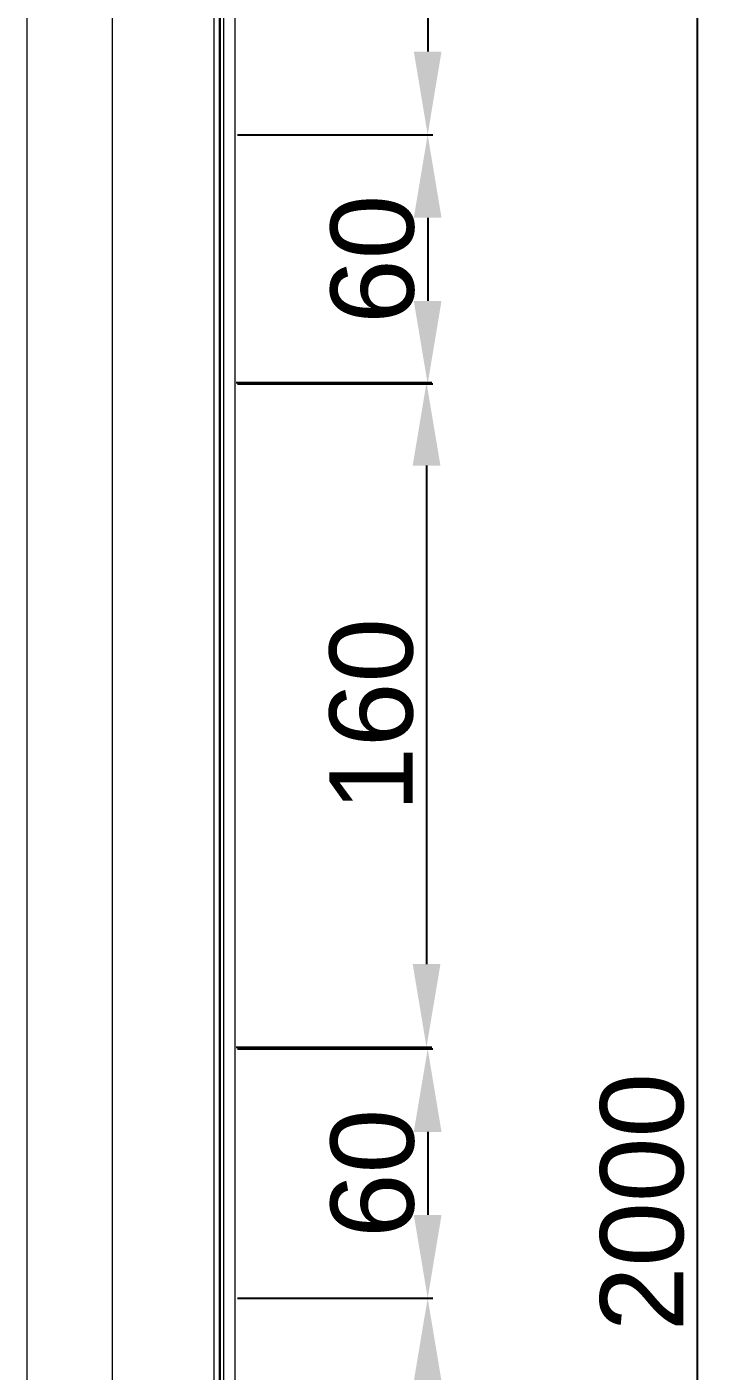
# Model space of a CAD drawing. Header units: millimetres. Extents: x 1359 to 3577, y 1333 to 3557.
# Drawn here: x 3412.1 to 3576.7, y 2364 to 2687.5 of the extents above; entities that cross this region are included whole.
import ezdxf

# ---------------------------------------------------------------- set-up
doc = ezdxf.new("R2010")
doc.units = ezdxf.units.MM
doc.layers.add('000-PI-ORMAR', color=2, linetype='Continuous')
doc.layers.add('002-PI-Kabelska kanalica', color=150, linetype='Continuous')
doc.styles.get("Standard").update_dxf_attribs({"font": 'arial.ttf'})
doc.dimstyles.new('ISO-25-lb', dxfattribs={"dimtxt": 8, "dimasz": 8, "dimexe": 1.25, "dimexo": 0.625, "dimtad": 1, "dimtxsty": 'Standard', "dimcen": 5, "dimadec": 0, "dimazin": 0, "dimtfac": 1, "dimtmove": 0, "dimatfit": 3, "dimfxl": 1, "dimarcsym": 0})

# ---------------------------------------------------------------- blocks, each defined once
blk = doc.blocks.new('montazna 2000x1000')
at = {"layer": '000-PI-ORMAR', "color": 0, "linetype": 'ByBlock', "lineweight": 0}
blk.add_line((899, 1890), (899, 0), dxfattribs=at)
blk = doc.blocks.new('*D60')
at = {"layer": '002-PI-Kabelska kanalica', "color": 0, "linetype": 'ByBlock', "lineweight": -2, "ltscale": 0.25, "transparency": 16777216}
for p, q in [((3462.7, 2801.56), (3509.74, 2801.56)), ((3508.49, 2781.56), (3508.49, 2681.56)), ((3462.7, 2661.56), (3509.74, 2661.56))]:
    blk.add_line(p, q, dxfattribs=at)
at = {"layer": '002-PI-Kabelska kanalica', "color": 0, "linetype": 'ByBlock', "ltscale": 0.25, "transparency": 16777216}
for points in [[(3505.15, 2781.56), (3511.82, 2781.56), (3508.49, 2801.56)], [(3505.15, 2681.56), (3511.82, 2681.56), (3508.49, 2661.56)]]:
    blk.add_solid(points, dxfattribs=at)
at = {"layer": 'Defpoints', "color": 0, "linetype": 'ByBlock', "ltscale": 0.25, "transparency": 16777216}
for p in [(3462.07, 2801.56), (3462.07, 2661.56), (3508.49, 2661.56)]:
    blk.add_point(p, dxfattribs=at)
at = {"layer": '002-PI-Kabelska kanalica', "color": 0, "linetype": 'ByBlock', "lineweight": 0, "ltscale": 0.25, "transparency": 16777216, "insert": (3495.27, 2731.56), "char_height": 20, "attachment_point": 5, "rotation": 90}
blk.add_mtext('140', dxfattribs=at)
blk = doc.blocks.new('*D61')
at = {"layer": '002-PI-Kabelska kanalica', "color": 0, "linetype": 'ByBlock', "lineweight": -2, "ltscale": 0.25, "transparency": 16777216}
for p, q in [((3462.7, 2661.56), (3509.74, 2661.56)), ((3508.49, 2641.56), (3508.49, 2621.56)), ((3462.7, 2601.56), (3509.74, 2601.56))]:
    blk.add_line(p, q, dxfattribs=at)
at = {"layer": '002-PI-Kabelska kanalica', "color": 0, "linetype": 'ByBlock', "ltscale": 0.25, "transparency": 16777216}
for points in [[(3505.15, 2641.56), (3511.82, 2641.56), (3508.49, 2661.56)], [(3505.15, 2621.56), (3511.82, 2621.56), (3508.49, 2601.56)]]:
    blk.add_solid(points, dxfattribs=at)
at = {"layer": 'Defpoints', "color": 0, "linetype": 'ByBlock', "ltscale": 0.25, "transparency": 16777216}
for p in [(3462.07, 2661.56), (3462.07, 2601.56), (3508.49, 2601.56)]:
    blk.add_point(p, dxfattribs=at)
at = {"layer": '002-PI-Kabelska kanalica', "color": 0, "linetype": 'ByBlock', "lineweight": 0, "ltscale": 0.25, "transparency": 16777216, "insert": (3495.27, 2631.56), "char_height": 20, "attachment_point": 5, "rotation": 90}
blk.add_mtext('60', dxfattribs=at)
blk = doc.blocks.new('*D62')
at = {"layer": '002-PI-Kabelska kanalica', "color": 0, "linetype": 'ByBlock', "lineweight": -2, "ltscale": 0.25, "transparency": 16777216}
for p, q in [((3462.42, 2601.93), (3509.46, 2601.93)), ((3508.21, 2581.93), (3508.21, 2461.93)), ((3462.42, 2441.93), (3509.46, 2441.93))]:
    blk.add_line(p, q, dxfattribs=at)
at = {"layer": '002-PI-Kabelska kanalica', "color": 0, "linetype": 'ByBlock', "ltscale": 0.25, "transparency": 16777216}
for points in [[(3504.88, 2581.93), (3511.55, 2581.93), (3508.21, 2601.93)], [(3504.88, 2461.93), (3511.55, 2461.93), (3508.21, 2441.93)]]:
    blk.add_solid(points, dxfattribs=at)
at = {"layer": 'Defpoints', "color": 0, "linetype": 'ByBlock', "ltscale": 0.25, "transparency": 16777216}
for p in [(3461.8, 2601.93), (3461.8, 2441.93), (3508.21, 2441.93)]:
    blk.add_point(p, dxfattribs=at)
at = {"layer": '002-PI-Kabelska kanalica', "color": 0, "linetype": 'ByBlock', "lineweight": 0, "ltscale": 0.25, "transparency": 16777216, "insert": (3495, 2521.93), "char_height": 20, "attachment_point": 5, "rotation": 90}
blk.add_mtext('160', dxfattribs=at)
blk = doc.blocks.new('*D63')
at = {"layer": '002-PI-Kabelska kanalica', "color": 0, "linetype": 'ByBlock', "lineweight": -2, "ltscale": 0.25, "transparency": 16777216}
for p, q in [((3462.7, 2441.56), (3509.74, 2441.56)), ((3508.49, 2421.56), (3508.49, 2401.56)), ((3462.7, 2381.56), (3509.74, 2381.56))]:
    blk.add_line(p, q, dxfattribs=at)
at = {"layer": '002-PI-Kabelska kanalica', "color": 0, "linetype": 'ByBlock', "ltscale": 0.25, "transparency": 16777216}
for points in [[(3505.15, 2421.56), (3511.82, 2421.56), (3508.49, 2441.56)], [(3505.15, 2401.56), (3511.82, 2401.56), (3508.49, 2381.56)]]:
    blk.add_solid(points, dxfattribs=at)
at = {"layer": 'Defpoints', "color": 0, "linetype": 'ByBlock', "ltscale": 0.25, "transparency": 16777216}
for p in [(3462.07, 2441.56), (3462.07, 2381.56), (3508.49, 2381.56)]:
    blk.add_point(p, dxfattribs=at)
at = {"layer": '002-PI-Kabelska kanalica', "color": 0, "linetype": 'ByBlock', "lineweight": 0, "ltscale": 0.25, "transparency": 16777216, "insert": (3495.27, 2411.56), "char_height": 20, "attachment_point": 5, "rotation": 90}
blk.add_mtext('60', dxfattribs=at)
blk = doc.blocks.new('*D64')
at = {"layer": '002-PI-Kabelska kanalica', "color": 0, "linetype": 'ByBlock', "lineweight": -2, "ltscale": 0.25, "transparency": 16777216}
for p, q in [((3462.7, 2381.56), (3509.74, 2381.56)), ((3508.49, 2361.56), (3508.49, 2139.56)), ((3462.7, 2119.56), (3509.74, 2119.56))]:
    blk.add_line(p, q, dxfattribs=at)
at = {"layer": '002-PI-Kabelska kanalica', "color": 0, "linetype": 'ByBlock', "ltscale": 0.25, "transparency": 16777216}
for points in [[(3505.15, 2361.56), (3511.82, 2361.56), (3508.49, 2381.56)], [(3505.15, 2139.56), (3511.82, 2139.56), (3508.49, 2119.56)]]:
    blk.add_solid(points, dxfattribs=at)
at = {"layer": 'Defpoints', "color": 0, "linetype": 'ByBlock', "ltscale": 0.25, "transparency": 16777216}
for p in [(3462.07, 2381.56), (3462.07, 2119.56), (3508.49, 2119.56)]:
    blk.add_point(p, dxfattribs=at)
at = {"layer": '002-PI-Kabelska kanalica', "color": 0, "linetype": 'ByBlock', "lineweight": 0, "ltscale": 0.25, "transparency": 16777216, "insert": (3495.27, 2250.56), "char_height": 20, "attachment_point": 5, "rotation": 90}
blk.add_mtext('262', dxfattribs=at)
blk = doc.blocks.new('*U53')
at = {"layer": '002-PI-Kabelska kanalica', "color": 0, "linetype": 'ByBlock', "lineweight": 0}
blk.add_line((80, -100), (80, 1572), dxfattribs=at)
blk = doc.blocks.new('*D97')
at = {"layer": '002-PI-Kabelska kanalica', "color": 0, "linetype": 'ByBlock', "lineweight": -2, "ltscale": 0.25, "transparency": 16777216}
for p, q in [((3459.2, 3403.16), (3574.59, 3403.16)), ((3573.34, 3383.16), (3573.34, 1426.16)), ((3459.2, 1406.16), (3574.59, 1406.16))]:
    blk.add_line(p, q, dxfattribs=at)
at = {"layer": '002-PI-Kabelska kanalica', "color": 0, "linetype": 'ByBlock', "ltscale": 0.25, "transparency": 16777216}
for points in [[(3570, 3383.16), (3576.67, 3383.16), (3573.34, 3403.16)], [(3570, 1426.16), (3576.67, 1426.16), (3573.34, 1406.16)]]:
    blk.add_solid(points, dxfattribs=at)
at = {"layer": 'Defpoints', "color": 0, "linetype": 'ByBlock', "ltscale": 0.25, "transparency": 16777216}
for p in [(3458.57, 3403.16), (3458.57, 1406.16), (3573.34, 1406.16)]:
    blk.add_point(p, dxfattribs=at)
at = {"layer": '002-PI-Kabelska kanalica', "color": 0, "linetype": 'ByBlock', "lineweight": 0, "ltscale": 0.25, "transparency": 16777216, "insert": (3560.13, 2404.66), "char_height": 20, "attachment_point": 5, "rotation": 90}
blk.add_mtext('2000', dxfattribs=at)

msp = doc.modelspace()

# ---------------------------------------------------------------- linework, layer by layer
at = {"layer": '002-PI-Kabelska kanalica', "color": 0, "linetype": 'ByBlock', "lineweight": 0}
for p, q in [((3457.071, 3400.655), (3457.071, 1416.155)), ((3458.383, 1416.155), (3458.383, 3400.655)), ((3458.571, 3380.018), (3458.571, 1429.155)), ((3459.353, 3379.957), (3459.353, 1428.957)), ((3462.071, 3379.957), (3462.071, 1428.957))]:
    msp.add_line(p, q, dxfattribs=at)

# ---------------------------------------------------------------- block references
msp.add_blockref('montazna 2000x1000', (2513.071, 1461.556), dxfattribs=at)
at = {"layer": '002-PI-Kabelska kanalica', "color": 0, "linetype": 'ByBlock', "lineweight": 0, "xscale": -1, "rotation": 180}
msp.add_blockref('*U53', (3352.571, 3251.556), dxfattribs=at)

# ---------------------------------------------------------------- dimensions: what is measured, and where the dimension line sits
at = {"layer": '002-PI-Kabelska kanalica', "color": 0, "linetype": 'ByBlock', "lineweight": 0, "ltscale": 0.25}
dim = msp.add_linear_dim(base=(3573.337, 1406.155), p1=(3458.571, 3403.155), p2=(3458.571, 1406.155), angle=90, text='2000', dimstyle='ISO-25-lb', override={"dimtxt": 20, "dimasz": 20, "dimgap": 3}, dxfattribs=at)
dim.commit()
dim.dimension.update_dxf_attribs({"geometry": '*D97', "text_midpoint": (3573.337, 2404.655), "dimtype": 160})
for base, p1, p2, text, picture, middle in [((3508.486, 2661.556), (3462.071, 2801.556), (3462.071, 2661.556), '140', '*D60', (3495.274, 2731.556)), ((3508.486, 2601.556), (3462.071, 2661.556), (3462.071, 2601.556), '60', '*D61', (3495.274, 2631.556)), ((3508.212, 2441.928), (3461.798, 2601.928), (3461.798, 2441.928), '160', '*D62', (3495.001, 2521.928)), ((3508.486, 2381.556), (3462.071, 2441.556), (3462.071, 2381.556), '60', '*D63', (3495.274, 2411.556)), ((3508.486, 2119.556), (3462.071, 2381.556), (3462.071, 2119.556), '262', '*D64', (3495.274, 2250.556))]:
    dim = msp.add_linear_dim(base=base, p1=p1, p2=p2, angle=90, text=text, dimstyle='ISO-25-lb', override={"dimtxt": 20, "dimasz": 20, "dimgap": 3}, dxfattribs=at)
    dim.commit()
    dim.dimension.update_dxf_attribs({"geometry": picture, "text_midpoint": middle})

doc.saveas('drawing.dxf')
